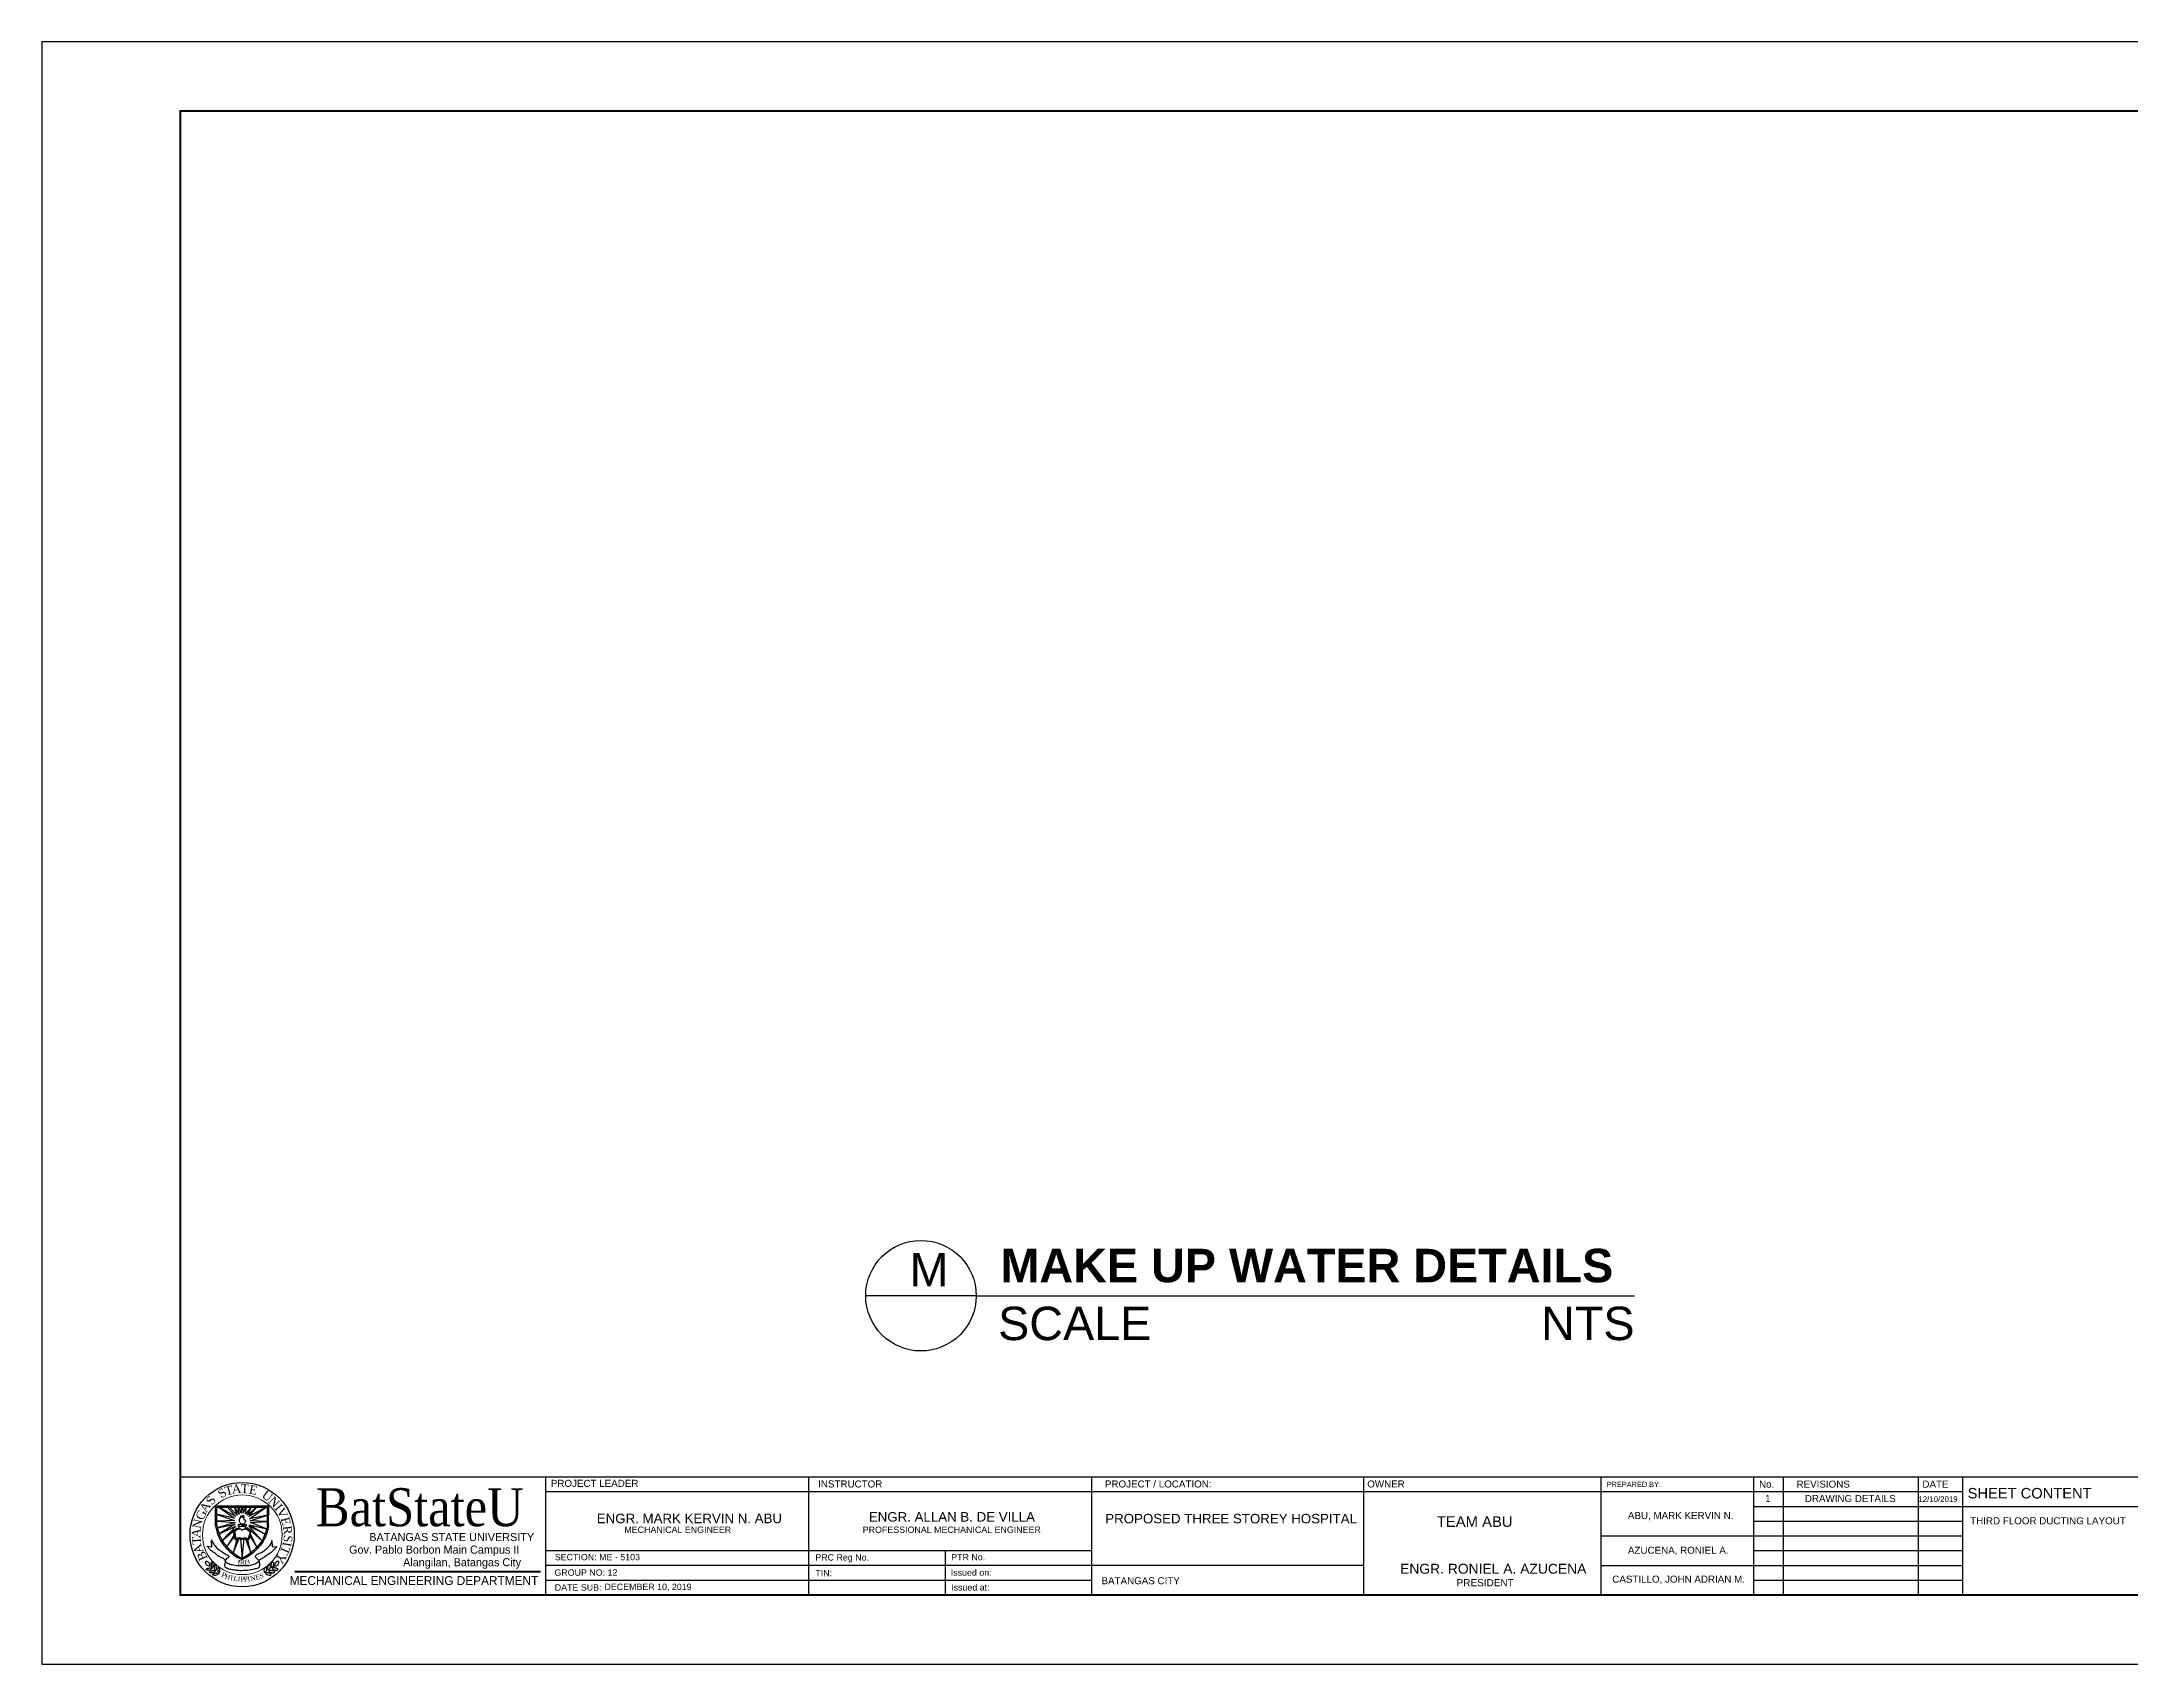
# Model space of a CAD drawing. Header units: millimetres. Extents: x 0 to 529, y -2 to 262.
# Drawn here: x 22.7 to 113.3, y 191.1 to 261.5 of the extents above; entities that cross this region are included whole.
import ezdxf
from ezdxf.enums import TextEntityAlignment as Align

# ---------------------------------------------------------------- set-up
doc = ezdxf.new("R2010")
doc.units = ezdxf.units.MM
doc.layers.add('.1', color=1, linetype='Continuous')
doc.layers.add('template', color=7, linetype='Continuous')
doc.styles.add('arial', font='arial.ttf')
doc.styles.add('CGOTHIC', font='GOTHIC.TTF')
doc.styles.add('GARAMOND', font='GARA.TTF')
doc.styles.get("Standard").update_dxf_attribs({"font": 'arial.ttf'})

msp = doc.modelspace()

# ---------------------------------------------------------------- linework, layer by layer
at = {"layer": '.1', "color": 0}
msp.add_line((122, 261.485), (22.724, 261.485), dxfattribs=at)
for q in [(58.473, 207.079), (91.83, 207.079)]:
    msp.add_line((63.269, 207.079), q)
msp.add_circle((60.871, 207.079), 2.398)
at = {"layer": 'template'}
for p, q in [((22.724, 261.485), (22.724, 191.089)), ((28.741, 199.218), (118.992, 199.218)), ((44.587, 199.219), (44.587, 194.098)), ((44.587, 199.218), (44.587, 194.098)), ((44.587, 198.578), (101.158, 198.578)), ((55.997, 199.219), (55.997, 194.098)), ((55.997, 199.218), (55.997, 194.098)), ((68.287, 194.098), (68.287, 199.218)), ((80.064, 199.218), (80.064, 194.098)), ((90.366, 199.218), (90.366, 194.098)), ((96.996, 199.218), (96.996, 194.098)), ((98.276, 199.218), (98.276, 194.098)), ((99.4, 198.578), (106.06, 198.578)), ((104.14, 199.218), (104.14, 194.098)), ((106.06, 199.218), (106.06, 194.098)), ((30.267, 197.962), (32.579, 197.957)), ((30.267, 197.095), (30.267, 197.962)), ((31.092, 197.426), (30.294, 197.599)), ((30.294, 197.599), (31.092, 197.323)), ((30.316, 197.899), (32.514, 197.899)), ((30.316, 197.13), (30.316, 197.899)), ((31.146, 197.502), (30.408, 197.899)), ((30.408, 197.899), (31.092, 197.426)), ((30.848, 197.899), (30.815, 197.865)), ((30.815, 197.865), (31.146, 197.502)), ((31.206, 197.556), (30.848, 197.899)), ((31.098, 197.899), (31.07, 197.899)), ((31.07, 197.899), (31.206, 197.556)), ((31.288, 197.594), (31.098, 197.899)), ((31.288, 197.899), (31.23, 197.881)), ((31.23, 197.881), (31.288, 197.594)), ((31.369, 197.637), (31.288, 197.899)), ((31.391, 197.899), (31.369, 197.637)), ((31.467, 197.899), (31.391, 197.899)), ((31.564, 197.899), (31.467, 197.643)), ((31.467, 197.643), (31.467, 197.899)), ((31.803, 197.899), (31.564, 197.605)), ((31.564, 197.605), (31.602, 197.899)), ((31.602, 197.899), (31.564, 197.899)), ((32.053, 197.899), (31.646, 197.551)), ((31.646, 197.551), (31.803, 197.899)), ((32.465, 197.899), (31.705, 197.496)), ((31.705, 197.496), (32.053, 197.899)), ((31.743, 197.393), (32.465, 197.899)), ((32.514, 197.561), (31.743, 197.393)), ((31.765, 197.312), (32.514, 197.561)), ((32.514, 197.123), (32.514, 197.899)), ((32.563, 197.095), (32.579, 197.957)), ((96.996, 197.938), (107.756, 197.938)), ((104.394, 197.938), (118.992, 197.938)), ((31.092, 197.323), (30.343, 197.29)), ((30.343, 197.29), (31.114, 197.236)), ((31.114, 197.236), (30.343, 197.002)), ((30.343, 197.002), (31.119, 197.171)), ((31.119, 197.171), (30.417, 196.74)), ((30.417, 196.74), (31.146, 197.073)), ((31.146, 197.073), (30.55, 196.464)), ((30.55, 196.464), (31.201, 197.008)), ((31.065, 196.705), (30.754, 196.189)), ((31.031, 196.866), (31.108, 196.511)), ((31.091, 196.859), (31.149, 196.528)), ((31.277, 197.081), (31.277, 196.98)), ((31.556, 197.069), (31.556, 196.968)), ((32.273, 196.452), (31.64, 197.025)), ((31.767, 196.83), (31.685, 196.523)), ((32.411, 196.734), (31.705, 197.073)), ((31.705, 197.073), (32.273, 196.452)), ((31.717, 196.505), (31.812, 196.869)), ((31.743, 197.138), (32.411, 196.734)), ((31.743, 197.138), (32.481, 196.97)), ((31.749, 196.656), (32.052, 196.162)), ((32.514, 197.279), (31.765, 197.312)), ((31.776, 197.236), (32.514, 197.279)), ((32.481, 196.97), (31.776, 197.236)), ((32.052, 196.162), (31.781, 196.726)), ((90.366, 196.658), (101.158, 196.658)), ((96.996, 197.298), (106.06, 197.298)), ((99.4, 196.658), (106.06, 196.658)), ((29.92, 196.217), (30.104, 196.178)), ((30.104, 196.178), (30.094, 196.454)), ((30.754, 196.189), (31.076, 196.623)), ((31.035, 195.926), (31.282, 196.542)), ((31.19, 196.488), (31.035, 195.926)), ((31.347, 196.526), (31.415, 195.688)), ((31.415, 195.688), (31.499, 196.531)), ((31.57, 196.526), (31.788, 195.92)), ((31.788, 195.92), (31.667, 196.493)), ((32.712, 196.456), (32.723, 196.186)), ((32.723, 196.186), (32.904, 196.192)), ((44.587, 196.028), (68.287, 196.028)), ((61.921, 196.028), (61.921, 194.098)), ((96.996, 196.018), (106.06, 196.018)), ((44.587, 195.384), (80.064, 195.384)), ((90.366, 195.378), (101.158, 195.378)), ((99.4, 195.378), (106.06, 195.378)), ((44.587, 194.741), (54.921, 194.741)), ((44.587, 194.741), (68.287, 194.741)), ((55.997, 194.741), (66.331, 194.741)), ((96.996, 194.738), (106.06, 194.738)), ((22.724, 191.089), (122, 191.089))]:
    msp.add_line(p, q, dxfattribs=at)
at = {"layer": 'template', "linetype": 'Continuous', "ltscale": 0.5}
msp.add_line((55.997, 199.218), (55.997, 194.098), dxfattribs=at)
at = {"layer": 'template', "linetype": 'Continuous', "lineweight": 50}
msp.add_line((33.705, 195.106), (44.366, 195.106), dxfattribs=at)
at = {"layer": 'template', "linetype": 'Continuous', "const_width": 0.0853}
msp.add_lwpolyline([(28.741, 194.098), (118.992, 194.098), (118.992, 258.477), (28.741, 258.477)], close=True, dxfattribs=at)
at = {"layer": 'template'}
msp.add_circle((31.419, 196.712), 2.263, dxfattribs=at)
at = {"layer": 'template', "lineweight": 20}
for centre, radius in [((31.419, 196.712), 2.263), ((31.427, 196.706), 1.728)]:
    msp.add_circle(centre, radius, dxfattribs=at)
at = {"layer": 'template', "start_tangent": (-1, 0)}
msp.add_spline([(31.409, 197.17), (31.34, 197.208), (31.304, 197.264), (31.304, 197.326), (31.304, 197.375), (31.318, 197.4), (31.333, 197.448), (31.354, 197.443), (31.362, 197.491), (31.376, 197.527), (31.395, 197.501), (31.433, 197.467), (31.461, 197.467), (31.459, 197.505), (31.446, 197.54), (31.448, 197.552), (31.483, 197.522), (31.483, 197.495), (31.489, 197.468), (31.489, 197.439), (31.478, 197.395), (31.505, 197.354), (31.537, 197.355), (31.558, 197.302), (31.552, 197.259), (31.52, 197.2), (31.49, 197.175), (31.453, 197.168), (31.407, 197.168), (31.41, 197.168)], degree=3, dxfattribs=at)
at = {"layer": 'template'}
for points in [[(30.267, 197.095), (30.338, 196.795), (30.484, 196.459), (30.685, 196.177), (31.087, 195.813), (31.358, 195.656), (31.412, 195.64)], [(30.316, 197.13), (30.387, 196.829), (30.533, 196.493), (30.734, 196.211), (31.136, 195.848), (31.407, 195.691), (31.461, 195.674)], [(31.031, 196.866), (31.03, 196.905), (31.087, 196.913), (31.149, 196.937), (31.224, 196.975), (31.277, 196.98), (31.277, 197.004)], [(32.514, 197.13), (32.444, 196.829), (32.297, 196.493), (32.096, 196.211), (31.695, 195.848), (31.424, 195.691), (31.369, 195.674)], [(32.563, 197.095), (32.493, 196.795), (32.346, 196.459), (32.145, 196.177), (31.744, 195.813), (31.473, 195.656), (31.418, 195.64)], [(31.811, 196.864), (31.799, 196.908), (31.738, 196.893), (31.703, 196.911), (31.677, 196.943), (31.639, 196.966), (31.607, 196.989), (31.556, 196.989)], [(31.108, 196.511), (31.158, 196.475), (31.21, 196.488), (31.245, 196.525), (31.282, 196.542), (31.335, 196.542), (31.375, 196.533), (31.416, 196.513), (31.482, 196.528), (31.523, 196.539), (31.57, 196.526), (31.667, 196.493), (31.717, 196.505)], [(31.149, 196.528), (31.204, 196.528), (31.213, 196.552), (31.25, 196.572), (31.314, 196.586), (31.375, 196.557), (31.413, 196.552), (31.462, 196.554), (31.5, 196.572), (31.555, 196.578), (31.59, 196.575), (31.622, 196.552), (31.639, 196.537), (31.685, 196.523)], [(30.002, 195.348), (29.893, 195.387), (29.843, 195.465), (29.836, 195.541), (29.846, 195.554), (29.913, 195.548), (29.979, 195.487), (30.005, 195.429), (30.013, 195.374), (30.013, 195.346), (30.007, 195.346), (29.992, 195.361), (29.991, 195.361)], [(30.108, 195.237), (30.046, 195.19), (29.958, 195.171), (29.904, 195.173), (29.86, 195.2), (29.859, 195.218), (29.901, 195.244), (29.943, 195.26), (29.995, 195.268), (30.014, 195.274), (30.053, 195.264), (30.104, 195.236), (30.106, 195.229)], [(30.246, 195.118), (30.184, 195.071), (30.096, 195.053), (30.042, 195.055), (29.998, 195.081), (29.997, 195.099), (30.039, 195.126), (30.081, 195.142), (30.133, 195.149), (30.153, 195.155), (30.191, 195.145), (30.243, 195.117), (30.245, 195.11)], [(30.135, 195.273), (30.162, 195.345), (30.156, 195.435), (30.138, 195.486), (30.101, 195.521), (30.083, 195.517), (30.07, 195.469), (30.066, 195.424), (30.073, 195.373), (30.073, 195.352), (30.094, 195.318), (30.135, 195.276), (30.142, 195.276)], [(30.397, 195.011), (30.335, 194.964), (30.248, 194.946), (30.193, 194.948), (30.15, 194.974), (30.148, 194.992), (30.19, 195.018), (30.232, 195.034), (30.284, 195.042), (30.304, 195.048), (30.343, 195.038), (30.394, 195.01), (30.396, 195.003)], [(30.273, 195.154), (30.301, 195.227), (30.294, 195.316), (30.277, 195.368), (30.239, 195.402), (30.221, 195.399), (30.208, 195.35), (30.204, 195.306), (30.211, 195.254), (30.211, 195.233), (30.232, 195.199), (30.273, 195.158), (30.28, 195.158)], [(30.424, 195.047), (30.452, 195.119), (30.445, 195.209), (30.428, 195.26), (30.39, 195.295), (30.373, 195.291), (30.359, 195.243), (30.355, 195.199), (30.362, 195.147), (30.362, 195.126), (30.383, 195.092), (30.424, 195.051), (30.431, 195.051)], [(32.402, 195.064), (32.378, 195.137), (32.388, 195.226), (32.408, 195.277), (32.447, 195.31), (32.464, 195.306), (32.476, 195.257), (32.477, 195.212), (32.468, 195.161), (32.467, 195.14), (32.445, 195.107), (32.402, 195.067), (32.395, 195.067)], [(32.428, 195.026), (32.487, 194.977), (32.574, 194.955), (32.629, 194.955), (32.674, 194.979), (32.676, 194.997), (32.635, 195.025), (32.593, 195.043), (32.542, 195.053), (32.523, 195.06), (32.483, 195.051), (32.431, 195.025), (32.429, 195.019)], [(32.558, 195.165), (32.533, 195.238), (32.544, 195.327), (32.563, 195.378), (32.602, 195.411), (32.62, 195.406), (32.631, 195.358), (32.633, 195.313), (32.624, 195.262), (32.623, 195.241), (32.601, 195.207), (32.558, 195.168), (32.551, 195.168)], [(32.583, 195.127), (32.643, 195.078), (32.73, 195.056), (32.784, 195.055), (32.829, 195.08), (32.831, 195.098), (32.79, 195.126), (32.749, 195.144), (32.698, 195.154), (32.678, 195.16), (32.639, 195.152), (32.587, 195.126), (32.584, 195.119)], [(32.701, 195.277), (32.676, 195.351), (32.687, 195.44), (32.706, 195.491), (32.745, 195.523), (32.763, 195.519), (32.774, 195.47), (32.776, 195.426), (32.767, 195.374), (32.766, 195.354), (32.744, 195.32), (32.701, 195.281), (32.694, 195.281)], [(32.726, 195.24), (32.786, 195.19), (32.873, 195.168), (32.927, 195.168), (32.972, 195.193), (32.974, 195.21), (32.933, 195.239), (32.892, 195.256), (32.841, 195.266), (32.821, 195.273), (32.782, 195.265), (32.73, 195.239), (32.727, 195.232)], [(32.837, 195.346), (32.947, 195.381), (33.001, 195.457), (33.011, 195.533), (33.001, 195.546), (32.934, 195.542), (32.865, 195.485), (32.837, 195.428), (32.826, 195.373), (32.825, 195.345), (32.832, 195.345), (32.847, 195.359), (32.849, 195.359)]]:
    msp.add_spline(points, degree=3, dxfattribs=at)
for points, end_tangent in [([(31.091, 196.859), (31.166, 196.899), (31.219, 196.946), (31.271, 196.96), (31.323, 196.966), (31.375, 196.946), (31.395, 196.92), (31.416, 196.905), (31.445, 196.931), (31.511, 196.946), (31.575, 196.957), (31.645, 196.925), (31.691, 196.879), (31.749, 196.859), (31.767, 196.867), (31.767, 196.83)], (0, -1)), ([(31.263, 197.151), (31.351, 197.146), (31.442, 197.142), (31.504, 197.143), (31.558, 197.149), (31.588, 197.147), (31.589, 197.118), (31.589, 197.094), (31.578, 197.073), (31.553, 197.069), (31.502, 197.064), (31.415, 197.064), (31.31, 197.062), (31.284, 197.077), (31.254, 197.097), (31.262, 197.152), (31.262, 197.158)], (-1, 0))]:
    msp.add_spline(points, degree=3, dxfattribs=dict(at, end_tangent=end_tangent))
for points, knots in [([(32.904, 196.192), (32.908, 196.192), (32.932, 196.187), (32.795, 196.058), (32.71, 195.947), (32.538, 195.852), (32.379, 195.745), (32.263, 195.651), (32.137, 195.61), (32.163, 195.48), (32.194, 195.376), (32.12, 195.249), (31.969, 195.22), (31.771, 195.169), (31.528, 195.15), (31.29, 195.144), (31.079, 195.177), (30.893, 195.196), (30.758, 195.245), (30.685, 195.3), (30.659, 195.349), (30.681, 195.438), (30.699, 195.525), (30.669, 195.677), (30.454, 195.721), (30.29, 195.86), (30.137, 195.978), (30.007, 196.067), (29.962, 196.155), (29.891, 196.222), (29.919, 196.218), (29.948, 196.211)], [1.525096, 1.525096, 1.525096, 1.525096, 1.532073, 1.584612, 1.633558, 1.698069, 1.768711, 1.823631, 1.856154, 1.874433, 1.942755, 1.959564, 2.013837, 2.081716, 2.168665, 2.253261, 2.318126, 2.380396, 2.439479, 2.4572, 2.470092, 2.492272, 2.543518, 2.560297, 2.639259, 2.721631, 2.780104, 2.832648, 2.871086, 2.885372, 2.911145, 2.911145, 2.911145, 2.911145]), ([(30.11, 196.483), (30.059, 196.483), (30.182, 196.32), (30.24, 196.207), (30.396, 196.068), (30.571, 195.966), (30.684, 195.851), (30.868, 195.821), (30.824, 195.728), (30.777, 195.679), (30.713, 195.64), (30.664, 195.542), (30.819, 195.454), (30.995, 195.403), (31.214, 195.365), (31.393, 195.368), (31.604, 195.364), (31.839, 195.392), (32.033, 195.472), (32.14, 195.535), (32.14, 195.603), (32.083, 195.644), (32.046, 195.695), (31.98, 195.73), (32, 195.798), (32.061, 195.871), (32.199, 195.893), (32.342, 195.995), (32.478, 196.088), (32.581, 196.191), (32.644, 196.285), (32.699, 196.355), (32.712, 196.444), (32.712, 196.456)], [0, 0, 0, 0, 0.050157, 0.09733, 0.169415, 0.238469, 0.297382, 0.34519, 0.361609, 0.384753, 0.415402, 0.43521, 0.480082, 0.549086, 0.637593, 0.692397, 0.728181, 0.847546, 0.920378, 0.94488, 0.959291, 0.979722, 1.010309, 1.023969, 1.046254, 1.066064, 1.119081, 1.173808, 1.241086, 1.282544, 1.318293, 1.350594, 1.379885, 1.379885, 1.379885, 1.379885]), ([(30.094, 196.477), (30.098, 196.482), (30.107, 196.486), (30.119, 196.486), (30.121, 196.486)], [3.04846765, 3.04846765, 3.04846765, 3.04846765, 3.05886904, 3.06079098, 3.06079098, 3.06079098, 3.06079098]), ([(31.388, 196.02), (31.4, 196.018), (31.421, 196.015), (31.437, 196.016), (31.448, 196.02)], [0, 0, 0, 0, 0.01145534, 0.02007474, 0.02007474, 0.02007474, 0.02007474]), ([(31.388, 196), (31.4, 195.998), (31.421, 195.994), (31.437, 195.996), (31.448, 195.999)], [0, 0, 0, 0, 0.01145534, 0.02007474, 0.02007474, 0.02007474, 0.02007474]), ([(31.394, 195.951), (31.404, 195.952), (31.421, 195.955), (31.434, 195.954), (31.442, 195.952)], [0.00178548, 0.00178548, 0.00178548, 0.00178548, 0.01145534, 0.01823656, 0.01823656, 0.01823656, 0.01823656]), ([(31.396, 195.93), (31.405, 195.932), (31.421, 195.934), (31.433, 195.933), (31.44, 195.932)], [0.00231179, 0.00231179, 0.00231179, 0.00231179, 0.01145534, 0.0176246, 0.0176246, 0.0176246, 0.0176246])]:
    msp.add_open_spline(points, degree=3, knots=knots, dxfattribs=at)

# ---------------------------------------------------------------- texts
at = {"attachment_point": 1, "style": 'arial'}
for s, width, insert, char_height in [('M', 0.03855, (60.376, 208.939), 1.452), ('{\\fArial|b1|i0|c0|p34;MAKE UP WATER DETAILS}', 43.36072, (64.318, 209.114), 1.45195), ('\\pt30.49094;SCALE                              NTS', 49.36036, (64.219, 206.603), 1.45195)]:
    msp.add_mtext_dynamic_manual_height_columns(s, width=width, gutter_width=1, heights=[0], dxfattribs=dict(at, insert=insert, char_height=char_height))
at = {"layer": 'template', "width": 1}
for s, height, style, p in [('BatStateU', 1.6503, 'GARAMOND', (39.125, 197.078)), ('BATANGAS STATE UNIVERSITY', 0.35128, 'CGOTHIC', (40.511, 196.432)), ('Gov. Pablo Borbon Main Campus II', 0.35128, 'CGOTHIC', (39.752, 195.887)), ('Alangilan, Batangas City', 0.35128, 'CGOTHIC', (40.96, 195.338))]:
    msp.add_text(s, height=height, dxfattribs=dict(at, style=style)).set_placement(p, align=Align.CENTER)
at = {"layer": 'template', "style": 'arial'}
for s, height, p in [('PROJECT LEADER', 0.30409, (44.811, 198.786)), ('INSTRUCTOR', 0.304, (56.41, 198.759)), ('PROJECT / LOCATION:', 0.30402, (68.852, 198.759)), ('PROJECT / LOCATION:', 0.30402, (68.852, 198.759)), ('PROJECT / LOCATION:', 0.30402, (68.852, 198.759)), ('OWNER', 0.304, (80.233, 198.759)), ('PREPARED BY: ', 0.22802, (90.624, 198.776)), ('No.', 0.304, (97.233, 198.751)), ('REVISIONS', 0.304, (98.859, 198.751)), ('DATE', 0.304, (104.32, 198.751)), ('SHEET CONTENT', 0.45603, (106.283, 198.282)), ('ENGR. MARK KERVIN N. ABU', 0.41257, (46.805, 197.209)), ('ENGR. ALLAN B. DE VILLA', 0.41257, (58.609, 197.277)), ('PROPOSED THREE STOREY HOSPITAL', 0.41257, (68.867, 197.201)), ('ABU, MARK KERVIN N.', 0.30402, (91.544, 197.388)), ('1', 0.304, (97.496, 198.131)), ('DRAWING DETAILS', 0.30402, (99.219, 198.127)), ('12/10/2019', 0.2432, (104.146, 198.132)), ('MECHANICAL ENGINEER', 0.27505, (48.002, 196.788)), ('PROFESSIONAL MECHANICAL ENGINEER', 0.27505, (58.343, 196.788)), ('TEAM ABU', 0.4598, (83.253, 197.047)), ('THIRD FLOOR DUCTING LAYOUT', 0.30402, (106.394, 197.161)), ('SECTION: ME - 5103', 0.27505, (44.985, 195.601)), ('PRC Reg No.', 0.27505, (56.288, 195.587)), ('PTR No.', 0.275, (62.183, 195.601)), ('AZUCENA, RONIEL A.', 0.30402, (91.544, 195.883)), ('GROUP NO: 12', 0.27505, (44.967, 194.928)), ('TIN:', 0.275, (56.288, 194.905)), ('Issued on:', 0.275, (62.164, 194.928)), ('BATANGAS CITY', 0.30402, (68.705, 194.56)), ('ENGR. RONIEL A. AZUCENA', 0.43038, (81.658, 195.017)), ('CASTILLO, JOHN ADRIAN M.', 0.30402, (90.864, 194.63)), ('DATE SUB:', 0.275, (44.982, 194.284)), ('DECEMBER 10, 2019', 0.27505, (47.139, 194.311)), ('Issued at:', 0.275, (62.18, 194.284)), ('PRESIDENT', 0.3099, (84.111, 194.472))]:
    msp.add_text(s, height=height, dxfattribs=at).set_placement(p)
at = {"layer": 'template', "attachment_point": 1}
for s, insert, char_height, width, rotation in [('{\\fTimes New Roman|b0|i0|c0|p18;S}', (30.314, 198.592), 0.37713, 29.67394, 33.23179), ('{\\fTimes New Roman|b0|i0|c0|p18;T}', (30.63, 198.769), 0.37713, 29.67394, 14.44799), ('{\\fTimes New Roman|b0|i0|c0|p18;A}', (30.953, 198.865), 0.37713, 29.67394, 5.71852), ('{\\fTimes New Roman|b0|i0|c0|p18;T}', (31.369, 198.9), 0.37713, 0.3193, 356.81503), ('{\\fTimes New Roman|b0|i0|c0|p18;E}', (31.766, 198.871), 0.37713, 29.67394, 348.69045), ('{\\fTimes New Roman|b0|i0|c0|p18;U}', (32.458, 198.663), 0.37713, 29.67394, 323.50126), ('{\\fTimes New Roman|b0|i0|c0|p18;G}', (29.376, 197.463), 0.37713, 29.67394, 65.93474), ('{\\fTimes New Roman|b0|i0|c0|p18;A}', (29.54, 197.85), 0.37713, 29.67394, 56.11039), ('{\\fTimes New Roman|b0|i0|c0|p18;S}', (29.815, 198.177), 0.37713, 29.67394, 56.11039), ('{\\fTimes New Roman|b0|i0|c0|p18;N}', (32.794, 198.406), 0.37713, 29.67394, 314.13564), ('{\\fTimes New Roman|b0|i0|c0|p18;I}', (33.095, 198.092), 0.37713, 29.67394, 308.6454), ('{\\fTimes New Roman|b0|i0|c0|p18;V}', (33.226, 197.922), 0.37713, 29.67394, 298.20017), ('{\\fTimes New Roman|b0|i0|c0|p18;A}', (29.221, 196.591), 0.37713, 29.67394, 85.53705), ('{\\fTimes New Roman|b0|i0|c0|p18;N}', (29.252, 197.025), 0.37713, 29.67394, 77.56161), ('{\\fTimes New Roman|b0|i0|c0|p18;E}', (33.451, 197.511), 0.37713, 29.67394, 285.47868), ('{\\fTimes New Roman|b0|i0|c0|p18;R}', (33.559, 197.119), 0.37713, 29.67394, 276.19955), ('{\\fTimes New Roman|b0|i0|c0|p18;S}', (33.606, 196.677), 0.37713, 29.67394, 266.05857), ('{\\fTimes New Roman|b0|i0|c0|p18;T}', (29.272, 196.27), 0.37713, 29.67394, 94.26652), ('{\\fTimes New Roman|b0|i0|c0|p18;A}', (29.406, 195.837), 0.37713, 29.67394, 110.36673), ('{\\fTimes New Roman|b0|i0|c0|p18;B}', (29.588, 195.531), 0.37713, 29.67394, 115.18408), ('{\\fTimes New Roman|b0|i0|c0|p18;Y}', (33.367, 195.756), 0.37713, 29.67394, 237.49398), ('{\\fTimes New Roman|b0|i0|c0|p18;T}', (33.517, 196.107), 0.37713, 29.67394, 245.97799), ('{\\fTimes New Roman|b0|i0|c0|p18;I}', (33.564, 196.352), 0.37713, 29.67394, 259.8108), ('{\\fTimes New Roman|b0|i0|c0|p18;P}', (30.583, 195.092), 0.21119, 29.67394, 333.24497), ('{\\fTimes New Roman|b0|i0|c0|p18;P}', (30.589, 195.092), 0.21119, 29.67394, 333.24497), ('{\\fTimes New Roman|b0|i0|c0|p18;H}', (30.715, 195.017), 0.21119, 29.67394, 342.36893), ('{\\fTimes New Roman|b0|i0|c0|p18;I}', (30.93, 194.948), 0.21119, 29.67394, 350.74463), ('{\\fTimes New Roman|b0|i0|c0|p18;L}', (31.061, 194.928), 0.21119, 29.67394, 350.69674), ('{\\fTimes New Roman|b0|i0|c0|p18;1}', (31.205, 195.636), 0.21119, 29.67394, 350.69674), ('{\\fTimes New Roman|b0|i0|c0|p18;I}', (31.237, 194.895), 0.21119, 29.67394, 357.83253), ('{\\fTimes New Roman|b0|i0|c0|p18;9}', (31.286, 195.614), 0.21119, 29.67394, 359.89652), ('{\\fTimes New Roman|b0|i0|c0|p18;P}', (31.343, 194.885), 0.21119, 29.67394, 359.89652), ('{\\fTimes New Roman|b0|i0|c0|p18;0}', (31.443, 195.61), 0.21119, 29.67394, 359.89652), ('{\\fTimes New Roman|b0|i0|c0|p18;P}', (31.476, 194.878), 0.21119, 29.67394, 7.51618), ('{\\fTimes New Roman|b0|i0|c0|p18;3}', (31.557, 195.612), 0.21119, 29.67394, 14.57269), ('{\\fTimes New Roman|b0|i0|c0|p18;I}', (31.637, 194.886), 0.21119, 29.67394, 9.03911), ('{\\fTimes New Roman|b0|i0|c0|p18;N}', (31.746, 194.896), 0.21119, 29.67394, 12.92447), ('{\\fTimes New Roman|b0|i0|c0|p18;E}', (31.969, 194.952), 0.21119, 29.67394, 14.57269), ('{\\fTimes New Roman|b0|i0|c0|p18;S}', (32.148, 195.004), 0.21119, 29.67394, 14.57269)]:
    msp.add_mtext(s, dxfattribs=dict(at, insert=insert, char_height=char_height, width=width, rotation=rotation))
at = {"layer": 'template', "linetype": 'Continuous', "lineweight": 0, "insert": (33.48, 194.912), "char_height": 0.38403, "width": 12.18966, "attachment_point": 1}
msp.add_mtext('{\\fCentury Gothic|b0|i0|c0|p34;\\C7;MECHANICAL ENGINEERING DEPARTMENT}', dxfattribs=at)

doc.saveas('drawing.dxf')
